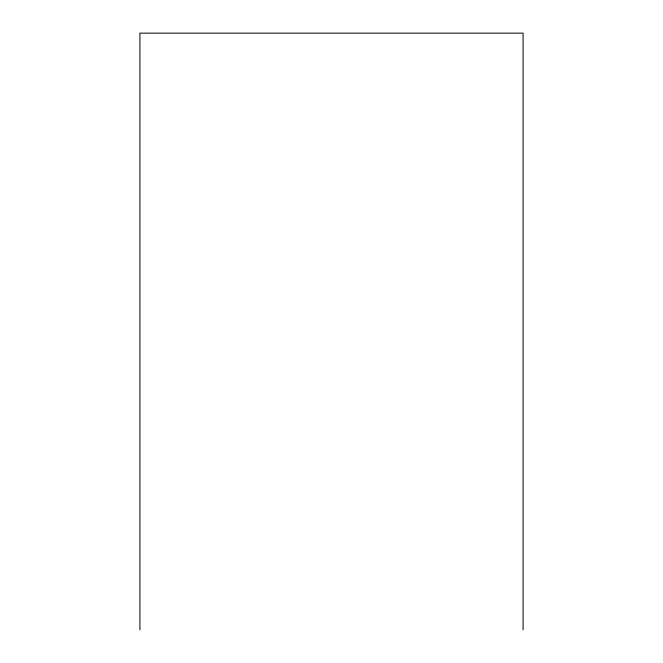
<?xml version="1.0" encoding="UTF-8"?>
<svg xmlns="http://www.w3.org/2000/svg" width="663" height="663" viewBox="0 0 663 663"><rect width="100%" height="100%" fill="white"/><g stroke="black" fill="none" stroke-linecap="round" stroke-linejoin="round"><path stroke-width="0.99" d="M523.082 629.85L523.082 33.15L139.918 33.15L139.918 629.85"/></g></svg>
